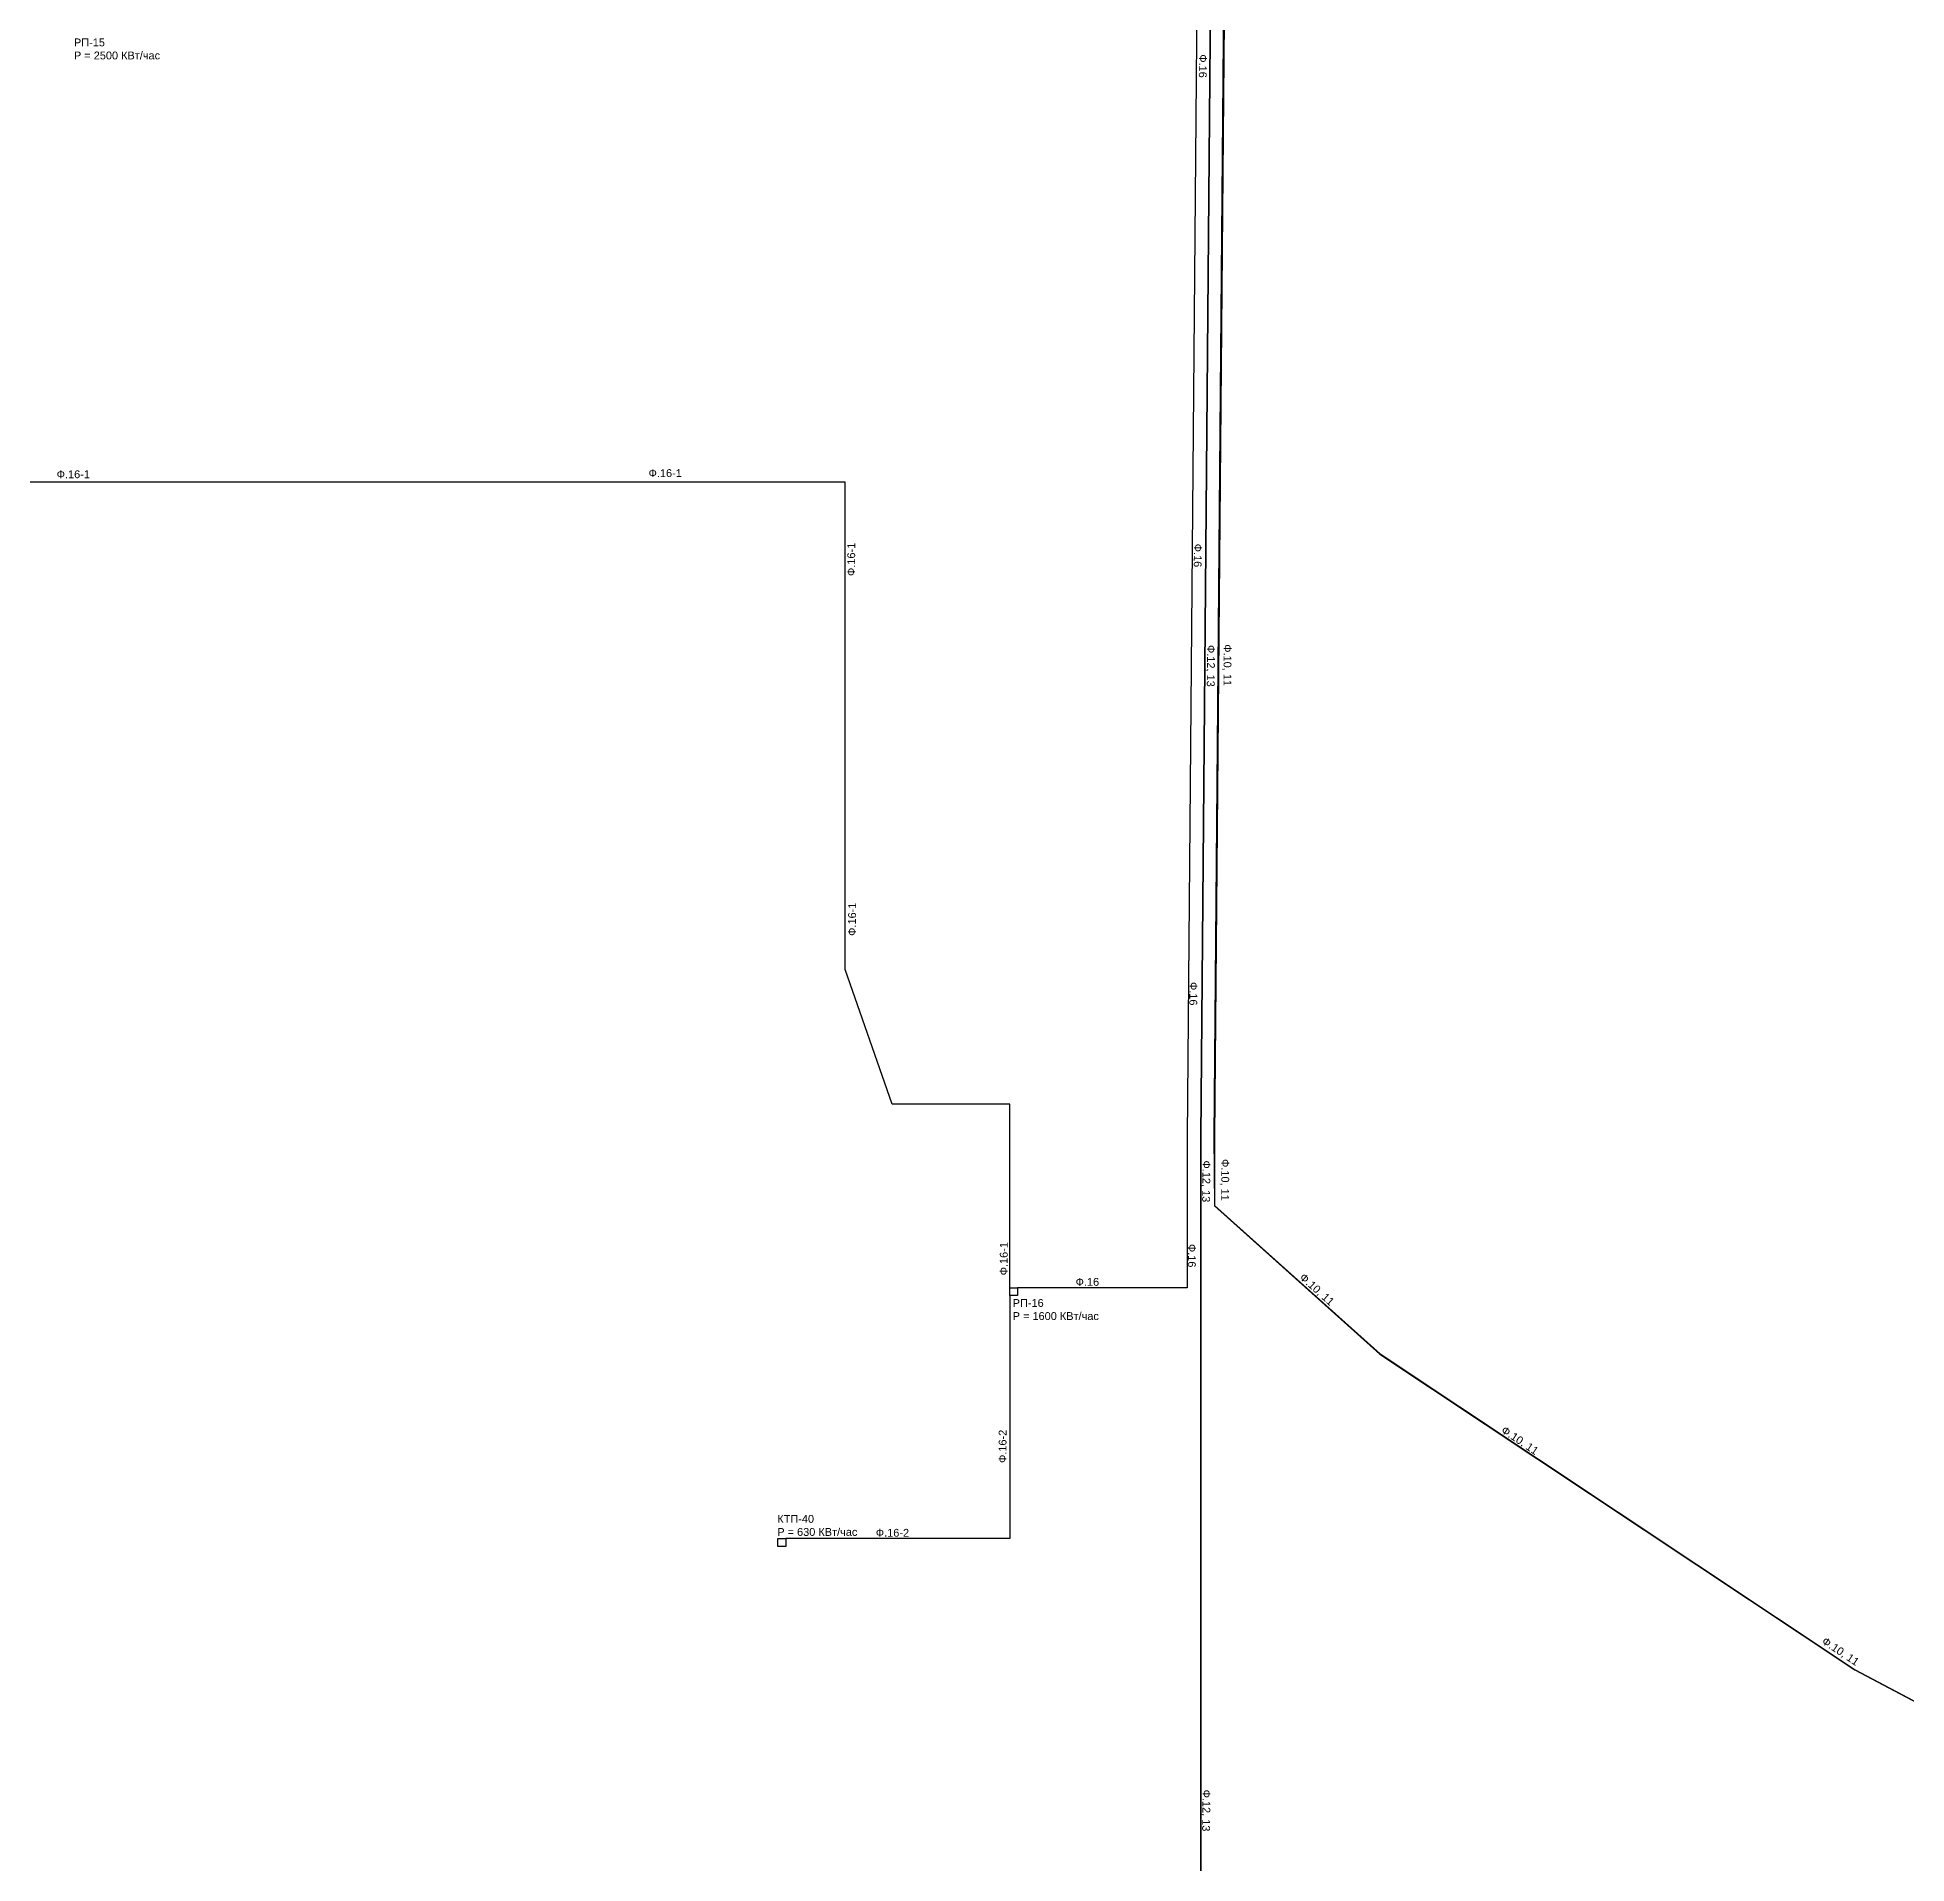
# Model space of a CAD drawing. Header units: millimetres. Extents: x 2242885 to 2245448, y 377596 to 382000.
# Drawn here: x 2243449 to 2244164, y 378836 to 379536 of the extents above; entities that cross this region are included whole.
import ezdxf

# ---------------------------------------------------------------- set-up
doc = ezdxf.new("R2010")
doc.units = ezdxf.units.MM
for name, color, linetype, lineweight in [('информация ТП', 250, 'Continuous', 25), ('ЛЭП_10_каб', 201, 'Continuous', 25), ('наименование_фидера_10_кв', 201, 'Continuous', 25), ('РП_10_', 201, 'Continuous', 25), ('РТП_10_0_4', 80, 'Continuous', 25)]:
    doc.layers.add(name, color=color, linetype=linetype, lineweight=lineweight)
doc.styles.get("Standard").update_dxf_attribs({"font": 'arial.ttf'})

msp = doc.modelspace()

# ---------------------------------------------------------------- linework, layer by layer
at = {"layer": 'ЛЭП_10_каб'}
for points in [[(2243641.89, 381159.79), (2243641.89, 381166.16), (2243687.36, 381166.16), (2243724.54, 380830.23, 0.151646), (2243769.21, 380736.25, -0.160741), (2243831.34, 380608.4), (2243889.46, 380115.71), (2243906.35, 379940.24), (2243899.28, 379114.67), (2243899.28, 379088.38), (2243962.61, 379031.55), (2244144.43, 378910.68), (2244247.04, 378856.35), (2244492.69, 378868.8), (2244597.97, 378872.87), (2244741.98, 378867.47), (2244831.19, 378916.21), (2244926.08, 378921.04), (2244932.73, 378903.76)], [(2243641.99, 381159.79), (2243641.99, 381166.06), (2243687.07, 381166.06), (2243724.25, 380830.18, 0.151626), (2243768.98, 380736.07, -0.160763), (2243831.05, 380608.35), (2243889.17, 380115.68), (2243906.05, 379940.24), (2243898.98, 379114.67), (2243899.18, 379088.33), (2243962.55, 379031.47), (2244144.38, 378910.6), (2244247.02, 378856.25), (2244291.86, 378858.52), (2244325.6, 378827.42), (2244332.47, 378629.71), (2244338.71, 378622.26)], [(2243643.01, 381159.79), (2243643.01, 381161.06), (2243682.59, 381161.06), (2243719.29, 380829.55, 0.151837), (2243765.35, 380732.63, -0.160792), (2243826.09, 380607.72), (2243884.19, 380115.15), (2243901.05, 379940.02), (2243893.98, 379114.69), (2243893.98, 378076.62), (2243826.51, 378076.62)], [(2243643.11, 381159.79), (2243643.11, 381160.96), (2243682.5, 381160.96), (2243719.19, 380829.53, 0.151841), (2243765.27, 380732.57, -0.160793), (2243825.99, 380607.71), (2243884.09, 380115.14), (2243900.95, 379940.02), (2243893.88, 379114.69), (2243893.88, 378665.57), (2243739.3, 378665.47)], [(2243644.16, 381155.86), (2243677.93, 381155.86), (2243714.13, 380828.89, 0.152048), (2243761.57, 380729.06, -0.160823), (2243820.93, 380607.07), (2243879.02, 380114.6), (2243895.84, 379939.8), (2243888.78, 379114.71), (2243888.78, 379056.93), (2243823.85, 379056.93)]]:
    msp.add_lwpolyline(points, format="xyb", dxfattribs=at)
for points in [[(2243820.85, 379056.93), (2243820.85, 379127.22), (2243775.81, 379127.22), (2243757.87, 379178.79), (2243757.87, 379365.33), (2243278.33, 379365.33)], [(2243820.85, 379053.93), (2243820.85, 378960.86), (2243735.16, 378960.86)]]:
    msp.add_lwpolyline(points, dxfattribs=at)
at = {"layer": 'РП_10_'}
msp.add_lwpolyline([(2243820.85, 379053.93), (2243820.85, 379056.93), (2243823.85, 379056.93), (2243823.85, 379053.93)], close=True, dxfattribs=at)
at = {"layer": 'РТП_10_0_4'}
msp.add_lwpolyline([(2243735.16, 378960.86), (2243735.16, 378957.86), (2243732.16, 378957.86), (2243732.16, 378960.86)], close=True, dxfattribs=at)

# ---------------------------------------------------------------- texts
at = {"layer": 'информация ТП', "char_height": 3, "attachment_point": 1}
for s, insert in [('РП-15\\PР = 2500 КВт/час', (2243462.67, 379535.19)), ('РП-16\\PР = 1600 КВт/час', (2243821.99, 379052.57)), ('КТП-40\\PР = 630 КВт/час', (2243731.89, 378969.91))]:
    msp.add_mtext_dynamic_manual_height_columns(s, width=36.1201, gutter_width=12.5, heights=[0], dxfattribs=dict(at, insert=insert))
at = {"layer": 'наименование_фидера_10_кв', "char_height": 3, "attachment_point": 1}
for s, insert, rotation in [('Ф.16', (2243896.36, 379529.13), 269.27412), ('Ф.16-1', (2243456.06, 379369.82), 0.18344), ('Ф.16-1', (2243682.61, 379370.27), 0.18344), ('Ф.16-1', (2243758.65, 379329.4), 89.66673), ('Ф.16', (2243894.4, 379341.74), 269.27412), ('Ф.12, 13', (2243899.45, 379302.98), 269.38625), ('Ф.10, 11', (2243905.74, 379303.29), 269.83118), ('Ф.16-1', (2243758.98, 379191.63), 89.66673), ('Ф.16', (2243892.72, 379173.96), 269.27412), ('Ф.12, 13', (2243897.69, 379105.62), 269.38625), ('Ф.10, 11', (2243904.86, 379106.19), 269.83118), ('Ф.16-1', (2243817.03, 379061.68), 89.66673), ('Ф.16', (2243892.16, 379073.68), 269.27412), ('Ф.16', (2243846.06, 379060.63), 0.19837), ('Ф.10, 11', (2243933.53, 379062.75), 318.08392), ('Ф.16-2', (2243816.58, 378989.82), 89.66673), ('Ф.10, 11', (2244010.33, 379004.16), 326.20916), ('Ф.16-2', (2243769.6, 378964.59), 0.00562), ('Ф.10, 11', (2244133.07, 378923.4), 326.20916), ('Ф.12, 13', (2243897.69, 378864.75), 269.38625)]:
    msp.add_mtext_dynamic_manual_height_columns(s, width=36.1201, gutter_width=12.5, heights=[0], dxfattribs=dict(at, insert=insert, rotation=rotation))

doc.saveas('drawing.dxf')
